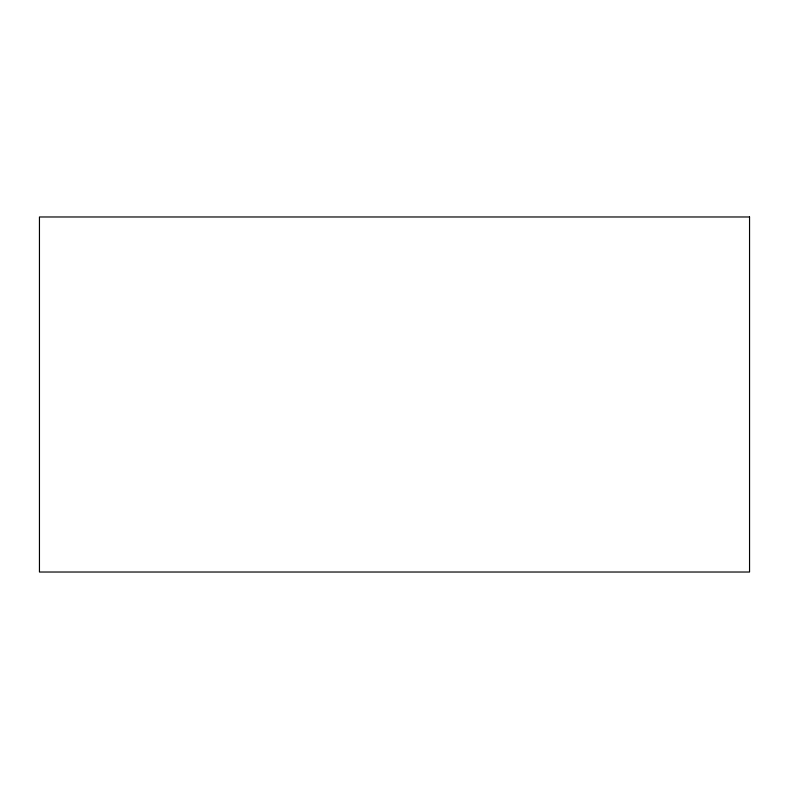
<?xml version="1.0" encoding="UTF-8"?>
<svg xmlns="http://www.w3.org/2000/svg" width="789" height="789" viewBox="0 0 789 789"><rect width="100%" height="100%" fill="white"/><g stroke="black" fill="none" stroke-linecap="round" stroke-linejoin="round"><path stroke-width="1.18" d="M749.55 216.975L39.45 216.975L39.45 572.025L749.55 572.025L749.55 216.975"/></g></svg>
